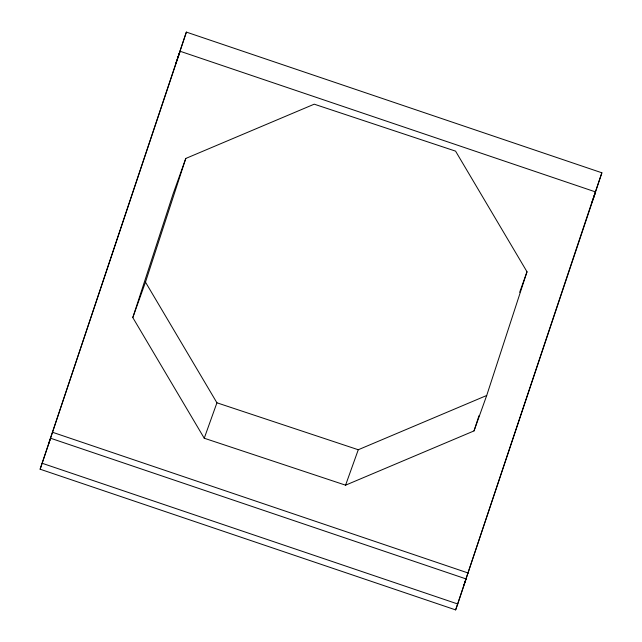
<?xml version="1.0" encoding="UTF-8"?>
<svg xmlns="http://www.w3.org/2000/svg" width="642" height="642" viewBox="0 0 642 642"><rect width="100%" height="100%" fill="white"/><g stroke="black" fill="none" stroke-linecap="round" stroke-linejoin="round"><path stroke-width="0.96" d="M132.798 317.573L173.099 193.884L185.787 158.454L314.227 104.181L455.563 151.127L527.01 271.783L486.708 395.48L474.021 430.91L345.581 485.175L204.244 438.229L132.798 317.573L145.485 282.143L185.787 158.454M474.021 430.91L478.98 415.695M40.125 469.206L50.614 438.245L466.124 578.94L457.746 603.994L455.635 609.9L40.125 469.206L186.365 32.1L601.875 172.794L593.505 197.848M177.995 57.154L186.365 32.1M48.495 444.152L180.105 51.256L595.615 191.95L464.006 584.846M455.635 609.9L591.386 203.755M591.699 202.832L601.875 172.794M175.876 63.06L180.105 51.256M204.244 438.229L216.932 402.799L145.485 282.143M345.581 485.175L358.268 449.745L486.708 395.48M519.667 292.295L527.01 271.783M591.691 202.912L595.615 191.95M216.932 402.799L358.268 449.745M52.724 432.339L468.235 573.033M42.236 463.299L457.746 603.994"/></g></svg>
